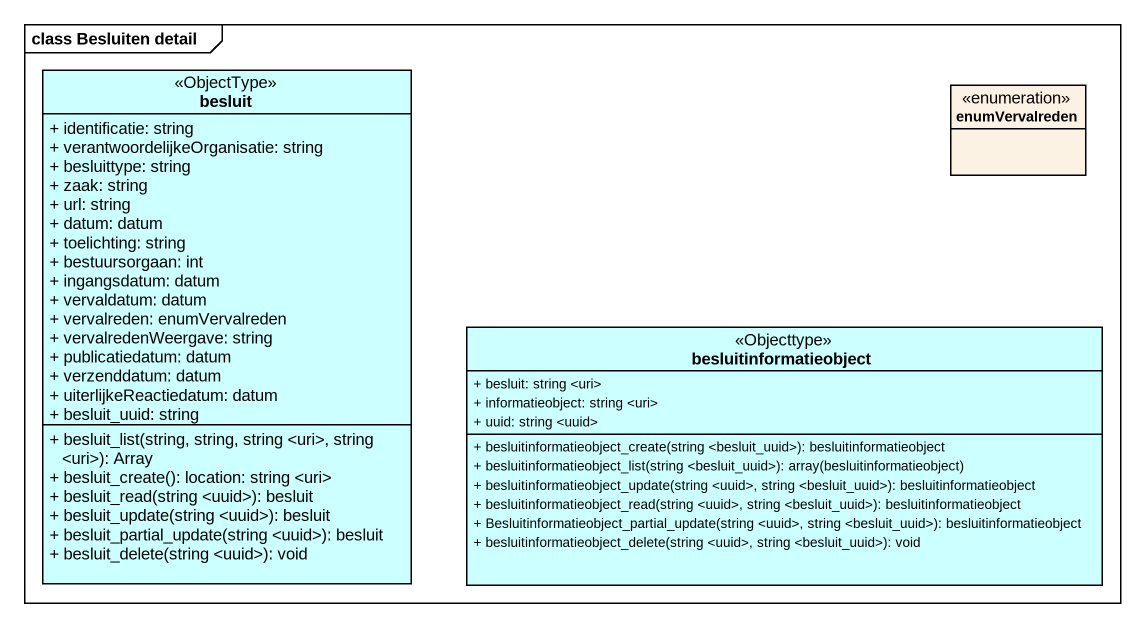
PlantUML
@startuml
mainframe class Besluiten detail
hide circle
hide empty members
skinparam classAttributeIconSize 0
class besluit <<ObjectType>> #CCFFFF {
  + identificatie: string
  + verantwoordelijkeOrganisatie: string
  + besluittype: string
  + zaak: string
  + url: string
  + datum: datum
  + toelichting: string
  + bestuursorgaan: int
  + ingangsdatum: datum
  + vervaldatum: datum
  + vervalreden: enumVervalreden
  + vervalredenWeergave: string
  + publicatiedatum: datum
  + verzenddatum: datum
  + uiterlijkeReactiedatum: datum
  + besluit_uuid: string
  + besluit_list(string, string, string <uri>, string <uri>): Array
  + besluit_create(): location: string <uri>
  + besluit_read(string <uuid>): besluit
  + besluit_update(string <uuid>): besluit
  + besluit_partial_update(string <uuid>): besluit
  + besluit_delete(string <uuid>): void
}
enum enumVervalreden
class besluitinformatieobject <<Objecttype>> #CCFFFF {
  + besluit: string <uri>
  + informatieobject: string <uri>
  + uuid: string <uuid>
  + besluitinformatieobject_create(string <besluit_uuid>): besluitinformatieobject
  + besluitinformatieobject_list(string <besluit_uuid>): array(besluitinformatieobject)
  + besluitinformatieobject_update(string <uuid>, string <besluit_uuid>): besluitinformatieobject
  + besluitinformatieobject_read(string <uuid>, string <besluit_uuid>): besluitinformatieobject
  + Besluitinformatieobject_partial_update(string <uuid>, string <besluit_uuid>): besluitinformatieobject
  + besluitinformatieobject_delete(string <uuid>, string <besluit_uuid>): void
}
@enduml
